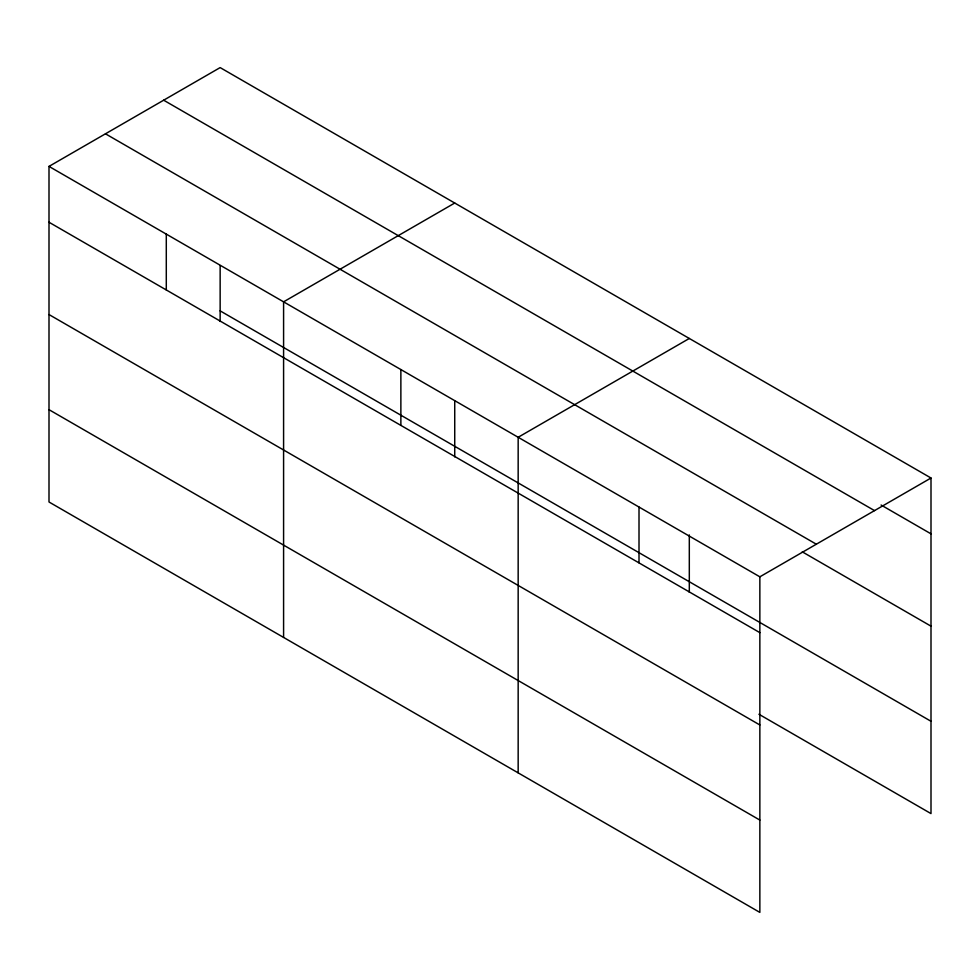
<?xml version="1.0" encoding="UTF-8"?>
<svg xmlns="http://www.w3.org/2000/svg" width="980" height="980" viewBox="0 0 980 980"><rect width="100%" height="100%" fill="white"/><g stroke="black" fill="none" stroke-linecap="round" stroke-linejoin="round"><path stroke-width="1.47" d="M759.855 724.967L759.855 576.816L49 166.404L49 501.993L759.855 912.405L759.855 724.967L49 314.555M758.924 714.249L931 813.596L931 478.007L220.145 67.596L49 166.404M454.732 203.032L283.588 301.84L283.588 637.429M689.308 338.468L518.163 437.276L518.163 772.865M759.855 576.816L931 478.007M881.081 505.019L931 533.843M163.672 100.205L874.528 510.617M105.472 133.807L816.328 544.206M802.277 551.838L931 626.159M220.145 310.868L931 721.268M49 222.239L759.855 632.651M49 409.677L759.855 820.076M689.308 534.933L689.308 592.324M639.009 507.052L639.009 562.875M454.732 401.004L454.732 456.888M400.869 369.558L400.869 425.394M220.145 265.568L220.145 321.452M166.294 234.122L166.294 289.957"/></g></svg>
